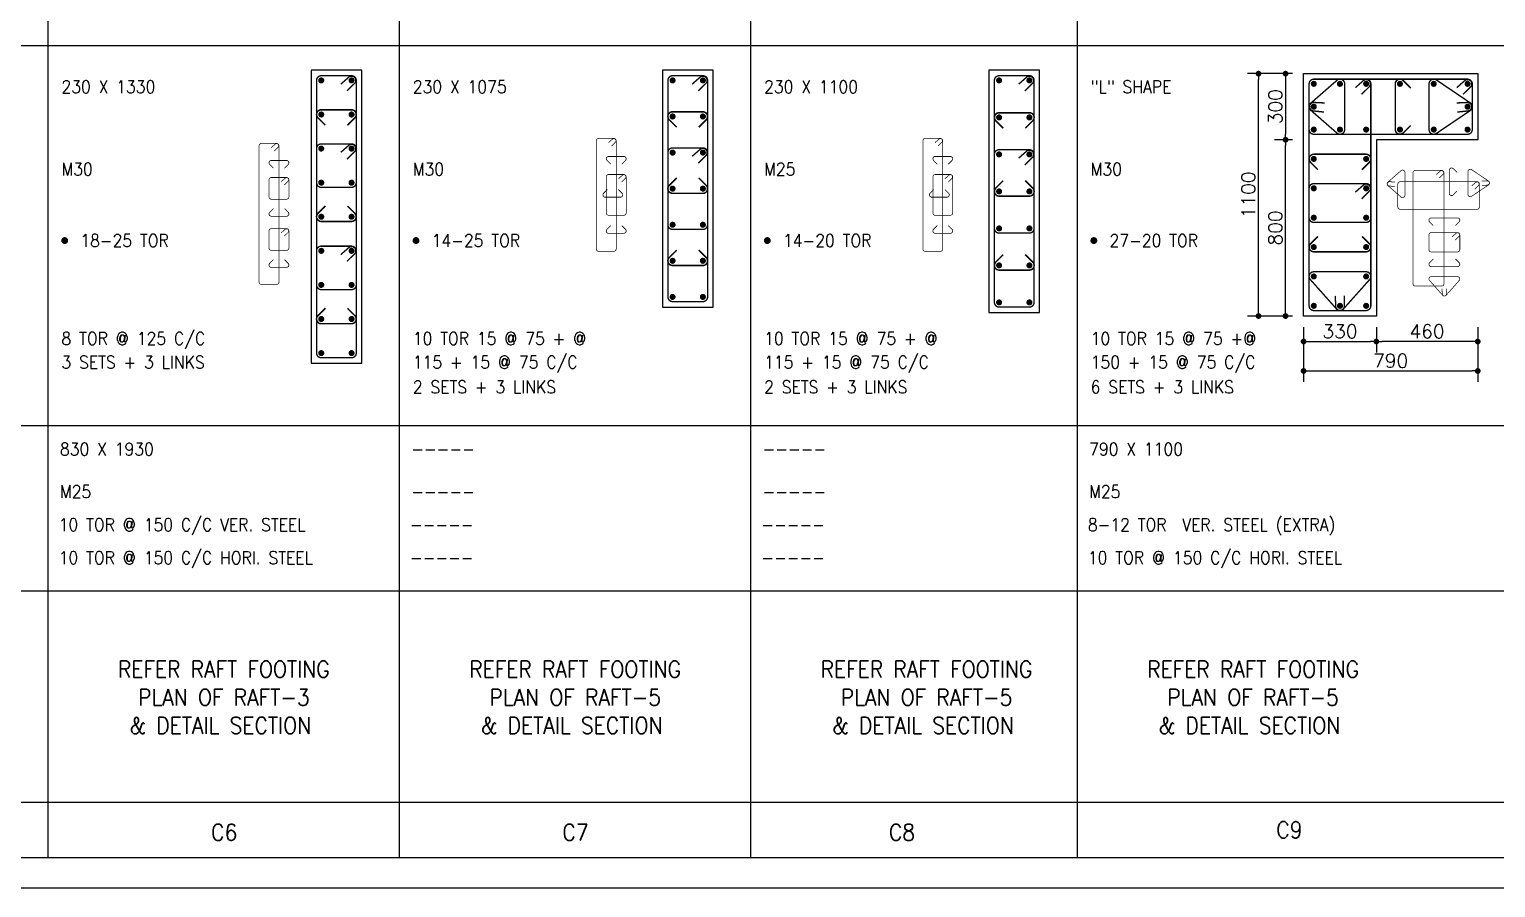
# Model space of a CAD drawing. Extents: x -200722 to 834823, y -494970 to 88783.
# Drawn here: x 265358 to 291964, y -104950 to -89368 of the extents above; entities that cross this region are included whole.
import ezdxf
from ezdxf.enums import TextEntityAlignment as Align

# ---------------------------------------------------------------- set-up
doc = ezdxf.new("R2010")
doc.units = 0
doc.header["$LTSCALE"] = 100
doc.header["$MEASUREMENT"] = 0
doc.header["$PDMODE"] = 34
doc.layers.get('0').update_dxf_attribs({"linetype": 'CONTINUOUS'})
doc.layers.get('DEFPOINTS').update_dxf_attribs({"linetype": 'CONTINUOUS'})
for name, color, linetype in [('5', 4, 'CONTINUOUS'), ('BEAM', 4, 'CONTINUOUS'), ('COL. SHED. STEEL.', 6, 'CONTINUOUS'), ('column', 240, 'CONTINUOUS'), ('STEEL', 6, 'CONTINUOUS'), ('TEXT', 2, 'CONTINUOUS')]:
    doc.layers.add(name, color=color, linetype=linetype)
doc.layers.add('9_PRINT BOUNDARY_NON PRINT', color=32, linetype='CONTINUOUS', plot=False)
doc.layers.add('9_TITLE TEXT', color=7, linetype='CONTINUOUS', lineweight=20)
doc.layers.add('g-dim', color=6, linetype='CONTINUOUS', lineweight=9)
doc.styles.add('ROMANS', font='romans.shx')
doc.styles.get("Standard").update_dxf_attribs({"font": 'simplex.shx'})
doc.dimstyles.new('STANDARD$0', dxfattribs={"dimtxt": 2.5, "dimasz": 2.5, "dimexe": 2, "dimexo": 0.7, "dimgap": 0.9, "dimtad": 1, "dimdec": 0, "dimdsep": 46, "dimtxsty": 'ROMANS', "dimcen": 0.09, "dimclrd": 4, "dimclre": 4, "dimclrt": 3, "dimadec": 0, "dimazin": 0, "dimtfac": 1, "dimtdec": 0, "dimtmove": 0, "dimatfit": 3, "dimfxl": 1, "dimtolj": 1, "dimtzin": 0, "dimarcsym": 0})

# ---------------------------------------------------------------- blocks, each defined once
blk = doc.blocks.new('DOT')
at = {"color": 0, "linetype": 'ByBlock'}
blk.add_line((-0.5, 0), (-1, 0), dxfattribs=at)
at = {"color": 0, "linetype": 'ByBlock', "const_width": 0.5}
blk.add_lwpolyline([(-0.25, 0, 1), (0.25, 0, 1)], format="xyb", close=True, dxfattribs=at)
blk = doc.blocks.new('*D32')
at = {"layer": 'BEAM', "color": 0, "lineweight": -2, "transparency": 16777216}
for p, q in [((288279, -91373), (287952, -91373)), ((288152, -94469), (288152, -91477)), ((288279, -94573), (287952, -94573))]:
    blk.add_line(p, q, dxfattribs=at)
at = {"layer": 'DEFPOINTS', "color": 0, "lineweight": -3, "transparency": 16777216}
for p in [(288152, -91373), (288479, -91373), (288479, -94573)]:
    blk.add_point(p, dxfattribs=at)
at = {"layer": 'BEAM', "color": 0, "lineweight": -2, "transparency": 16777216, "xscale": 104, "yscale": 104, "zscale": 104}
for p, rotation in [((288152, -91373), 90), ((288152, -94573), 270)]:
    blk.add_blockref('DOT', p, dxfattribs=dict(at, rotation=rotation))
at = {"layer": 'BEAM', "color": 0, "transparency": 16777216, "insert": (287968, -92973), "char_height": 248, "attachment_point": 5, "rotation": 90}
blk.add_mtext('\\A1;800', dxfattribs=at)
blk = doc.blocks.new('_DOT')
at = {"color": 0, "linetype": 'ByBlock'}
blk.add_line((-0.5, 0), (-1, 0), dxfattribs=at)
at = {"color": 0, "linetype": 'ByBlock', "const_width": 0.5}
blk.add_lwpolyline([(-0.25, 0, 1), (0.25, 0, 1)], format="xyb", close=True, dxfattribs=at)
blk = doc.blocks.new('*D33')
at = {"layer": 'BEAM', "color": 0, "lineweight": -2, "transparency": 16777216}
for p, q in [((288479, -94773), (288479, -95236)), ((289799, -94773), (289799, -95236)), ((288583, -95036), (289695, -95036))]:
    blk.add_line(p, q, dxfattribs=at)
at = {"layer": 'DEFPOINTS', "color": 0, "lineweight": -3, "transparency": 16777216}
for p in [(288479, -94573), (289799, -94573), (289799, -95036)]:
    blk.add_point(p, dxfattribs=at)
at = {"layer": 'BEAM', "color": 0, "lineweight": -2, "transparency": 16777216, "xscale": 104, "yscale": 104, "zscale": 104, "rotation": 180}
blk.add_blockref('DOT', (288479, -95036), dxfattribs=at)
at = {"layer": 'BEAM', "color": 0, "lineweight": -2, "transparency": 16777216, "xscale": 104, "yscale": 104, "zscale": 104}
blk.add_blockref('DOT', (289799, -95036), dxfattribs=at)
at = {"layer": 'BEAM', "color": 0, "transparency": 16777216, "insert": (289139, -94852), "char_height": 248, "attachment_point": 5}
blk.add_mtext('\\A1;330', dxfattribs=at)
blk = doc.blocks.new('*D34')
at = {"layer": 'BEAM', "color": 0, "lineweight": -2, "transparency": 16777216}
for p, q in [((288279, -90173), (287952, -90173)), ((288152, -90277), (288152, -91269)), ((288279, -91373), (287952, -91373))]:
    blk.add_line(p, q, dxfattribs=at)
at = {"layer": 'DEFPOINTS', "color": 0, "lineweight": -3, "transparency": 16777216}
for p in [(288479, -90173), (288152, -91373), (288479, -91373)]:
    blk.add_point(p, dxfattribs=at)
at = {"layer": 'BEAM', "color": 0, "lineweight": -2, "transparency": 16777216, "xscale": 104, "yscale": 104, "zscale": 104}
for p, rotation in [((288152, -90173), 90), ((288152, -91373), 270)]:
    blk.add_blockref('DOT', p, dxfattribs=dict(at, rotation=rotation))
at = {"layer": 'BEAM', "color": 0, "transparency": 16777216, "insert": (287968, -90773), "char_height": 248, "attachment_point": 5, "rotation": 90}
blk.add_mtext('\\A1;300', dxfattribs=at)
blk = doc.blocks.new('*D35')
at = {"layer": 'BEAM', "color": 0, "lineweight": -2, "transparency": 16777216}
for p, q in [((288279, -90173), (287461, -90173)), ((287661, -94469), (287661, -90277)), ((288279, -94573), (287461, -94573))]:
    blk.add_line(p, q, dxfattribs=at)
at = {"layer": 'DEFPOINTS', "color": 0, "lineweight": -3, "transparency": 16777216}
for p in [(287661, -90173), (288479, -90173), (288479, -94573)]:
    blk.add_point(p, dxfattribs=at)
at = {"layer": 'BEAM', "color": 0, "lineweight": -2, "transparency": 16777216, "xscale": 104, "yscale": 104, "zscale": 104}
for p, rotation in [((287661, -90173), 90), ((287661, -94573), 270)]:
    blk.add_blockref('DOT', p, dxfattribs=dict(at, rotation=rotation))
at = {"layer": 'BEAM', "color": 0, "transparency": 16777216, "insert": (287477, -92373), "char_height": 248, "attachment_point": 5, "rotation": 90}
blk.add_mtext('\\A1;1100', dxfattribs=at)
blk = doc.blocks.new('*D36')
at = {"layer": 'BEAM', "color": 0, "lineweight": -2, "transparency": 16777216}
for p, q in [((289799, -94773), (289799, -95236)), ((291639, -94773), (291639, -95236)), ((291535, -95036), (289903, -95036))]:
    blk.add_line(p, q, dxfattribs=at)
at = {"layer": 'DEFPOINTS', "color": 0, "lineweight": -3, "transparency": 16777216}
for p in [(289799, -94573), (291639, -94573), (289799, -95036)]:
    blk.add_point(p, dxfattribs=at)
at = {"layer": 'BEAM', "color": 0, "lineweight": -2, "transparency": 16777216, "xscale": 104, "yscale": 104, "zscale": 104, "rotation": 180}
blk.add_blockref('DOT', (289799, -95036), dxfattribs=at)
at = {"layer": 'BEAM', "color": 0, "lineweight": -2, "transparency": 16777216, "xscale": 104, "yscale": 104, "zscale": 104}
blk.add_blockref('DOT', (291639, -95036), dxfattribs=at)
at = {"layer": 'BEAM', "color": 0, "transparency": 16777216, "insert": (290719, -94852), "char_height": 248, "attachment_point": 5}
blk.add_mtext('\\A1;460', dxfattribs=at)
blk = doc.blocks.new('*D37')
at = {"layer": 'BEAM', "color": 0, "lineweight": -2, "transparency": 16777216}
for p, q in [((288479, -94773), (288479, -95770)), ((291639, -94773), (291639, -95770)), ((288583, -95570), (291535, -95570))]:
    blk.add_line(p, q, dxfattribs=at)
at = {"layer": 'DEFPOINTS', "color": 0, "lineweight": -3, "transparency": 16777216}
for p in [(288479, -94573), (291639, -94573), (291639, -95570)]:
    blk.add_point(p, dxfattribs=at)
at = {"layer": 'BEAM', "color": 0, "lineweight": -2, "transparency": 16777216, "xscale": 104, "yscale": 104, "zscale": 104, "rotation": 180}
blk.add_blockref('DOT', (288479, -95570), dxfattribs=at)
at = {"layer": 'BEAM', "color": 0, "lineweight": -2, "transparency": 16777216, "xscale": 104, "yscale": 104, "zscale": 104}
blk.add_blockref('DOT', (291639, -95570), dxfattribs=at)
at = {"layer": 'BEAM', "color": 0, "transparency": 16777216, "insert": (290059, -95386), "char_height": 248, "attachment_point": 5}
blk.add_mtext('\\A1;790', dxfattribs=at)

msp = doc.modelspace()

# ---------------------------------------------------------------- linework, layer by layer
at = {"color": 18, "true_color": 0x000000}
msp.add_lwpolyline([(223222.7, -104400.4), (314632.7, -104400.4), (314632.7, -40160.4), (223222.7, -40160.4)], close=True, dxfattribs=at)
at = {"layer": '5', "color": 7, "lineweight": -2}
for p, q in [((265700.6, -104400.4), (265700.6, -40160.4)), ((272075.5, -104400.4), (272075.5, -40160.4)), ((278450.3, -104400.4), (278450.3, -40160.4)), ((284375.1, -104400.4), (284375.1, -40160.4)), ((223222.7, -89660.4), (305172.7, -89660.4)), ((223222.7, -96560.4), (305172.7, -96560.4)), ((224722.7, -99560.4), (305172.7, -99560.4)), ((223222.7, -103400.4), (305172.7, -103400.4))]:
    msp.add_line(p, q, dxfattribs=at)
at = {"layer": '9_PRINT BOUNDARY_NON PRINT', "color": 18, "true_color": 0x000000}
msp.add_lwpolyline([(222672.7, -104950.4), (315182.7, -104950.4), (315182.7, -39610.4), (222672.7, -39610.4)], close=True, dxfattribs=at)
at = {"layer": '9_TITLE TEXT', "color": 18, "true_color": 0x000000}
msp.add_lwpolyline([(314632.7, -40160.4), (223222.7, -40160.4), (223222.7, -104400.4), (314632.7, -104400.4)], dxfattribs=at)
at = {"layer": 'COL. SHED. STEEL.', "color": 140, "linetype": 'Continuous'}
for points, const_width in [([(289091.5, -91258.3), (288616.5, -90843.3, -0.5307755), (288616.5, -90702.5), (289091.5, -90287.5, -0.6013564), (289224.1, -90357.9), (289224.1, -91187.9, -0.6013564)], 25), ([(290888.4, -91258.3), (291501.8, -90843.3, 0.5307755), (291501.8, -90702.5), (290888.4, -90287.5, 0.6013564), (290755.8, -90357.9), (290755.8, -91187.9, 0.6013564)], 25), ([(270654.5, -92236.9), (271204.5, -92236.9, 0.4142136), (271289.5, -92151.9), (271289.5, -91533.1, 0.4142136), (271204.5, -91448.1), (270654.5, -91448.1, 0.4142136), (270569.5, -91533.1), (270569.5, -92151.9, 0.4142136)], 25), ([(277029.3, -93000.6), (277579.3, -93000.6, 0.4142136), (277664.3, -92915.6), (277664.3, -91605.6, 0.4142136), (277579.3, -91520.6), (277029.3, -91520.6, 0.4142136), (276944.3, -91605.6), (276944.3, -92915.6, 0.4142136)], 25), ([(282954.2, -93067.3), (283504.2, -93067.3, 0.4142136), (283589.2, -92982.3), (283589.2, -91638.9, 0.4142136), (283504.2, -91553.9), (282954.2, -91553.9, 0.4142136), (282869.2, -91638.9), (282869.2, -92982.3, 0.4142136)], 25), ([(269749.6, -92452.3), (270024.6, -92452.3, 0.4142136), (270067.1, -92409.8), (270067.1, -92100.4, 0.4142136), (270024.6, -92057.9), (269749.6, -92057.9, 0.4142136), (269707.1, -92100.4), (269707.1, -92409.8, 0.4142136)], 12.5), ([(275869.9, -92743.5), (276144.9, -92743.5, 0.4142136), (276187.4, -92701), (276187.4, -92046, 0.4142136), (276144.9, -92003.5), (275869.9, -92003.5, 0.4142136), (275827.4, -92046), (275827.4, -92701, 0.4142136)], 12.5), ([(281794.7, -92743.5), (282069.7, -92743.5, 0.4142136), (282112.2, -92701), (282112.2, -92046, 0.4142136), (282069.7, -92003.5), (281794.7, -92003.5, 0.4142136), (281752.2, -92046), (281752.2, -92701, 0.4142136)], 12.5), ([(290250.8, -92416.2), (290013.3, -92208.7, -0.5307755), (290013.3, -92138.3), (290250.8, -91930.8, -0.6013564), (290317.1, -91966), (290317.1, -92381, -0.6013564)], 12.5), ([(291527.2, -92399.9), (291833.8, -92192.4, 0.5307755), (291833.8, -92122), (291527.2, -91914.5, 0.6013564), (291460.8, -91949.7), (291460.8, -92364.7, 0.6013564)], 12.5), ([(269749.6, -93380.4), (270024.6, -93380.4, 0.4142136), (270067.1, -93337.9), (270067.1, -93028.6, 0.4142136), (270024.6, -92986.1), (269749.6, -92986.1, 0.4142136), (269707.1, -93028.6), (269707.1, -93337.9, 0.4142136)], 12.5), ([(270654.5, -94093.1), (271204.5, -94093.1, 0.4142136), (271289.5, -94008.1), (271289.5, -93389.4, 0.4142136), (271204.5, -93304.4), (270654.5, -93304.4, 0.4142136), (270569.5, -93389.4), (270569.5, -94008.1, 0.4142136)], 25), ([(289069.7, -94437), (288594.7, -93903.6, -0.6084148), (288664.1, -93769.6), (289614.1, -93769.6, -0.6084148), (289683.5, -93903.6), (289208.5, -94437, -0.5176004)], 25), ([(290999, -94191.6), (290761.5, -93924.9, -0.6084148), (290796.2, -93857.9), (291271.2, -93857.9, -0.6084148), (291305.9, -93924.9), (291068.4, -94191.6, -0.5176004)], 12.5)]:
    msp.add_lwpolyline(points, format="xyb", close=True, dxfattribs=dict(at, const_width=const_width))
for points, const_width in [([(288848.3, -90870), (288649.5, -90848.9, -0.9275277), (288667.2, -90695.6), (288860, -90704.5)], 25), ([(291270, -90870), (291468.8, -90848.9, 0.9275277), (291451, -90695.6), (291258.2, -90704.5)], 25), ([(271121.3, -91724), (271263.4, -91583.3, 0.9275277), (271153.8, -91474.7), (271008.8, -91602)], 25), ([(277496.2, -91796.5), (277638.2, -91655.8, 0.9275277), (277528.6, -91547.2), (277383.6, -91674.5)], 25), ([(283421, -91829.8), (283563.1, -91689.1, 0.9275277), (283453.5, -91580.5), (283308.4, -91707.8)], 25), ([(269983.1, -92195.9), (270054.1, -92125.5, 0.9275277), (269999.3, -92071.2), (269926.8, -92134.9)], 12.5), ([(276103.3, -92141.5), (276174.4, -92071.1, 0.9275277), (276119.6, -92016.8), (276047.1, -92080.5)], 12.5), ([(282028.1, -92141.5), (282099.2, -92071.1, 0.9275277), (282044.4, -92016.8), (281971.9, -92080.5)], 12.5), ([(290129.2, -92222.1), (290029.8, -92211.5, -0.9275277), (290038.7, -92134.9), (290135, -92139.3)], 12.5), ([(291717.9, -92205.7), (291817.3, -92195.2, 0.9275277), (291808.5, -92118.5), (291712.1, -92123)], 12.5), ([(269983.1, -93124), (270054.1, -93053.7, 0.9275277), (269999.3, -92999.3), (269926.8, -93063)], 12.5), ([(271121.3, -93580.2), (271263.4, -93439.5, 0.9275277), (271153.8, -93330.9), (271008.8, -93458.3)], 25), ([(291074, -94074.9), (291072.2, -94174.8, -0.9275277), (290995.1, -94172.7), (290991.1, -94076.3)], 12.5), ([(289219.7, -94203.5), (289216.1, -94403.5, -0.9275277), (289061.9, -94399.2), (289053.8, -94206.4)], 25)]:
    msp.add_lwpolyline(points, format="xyb", dxfattribs=dict(at, const_width=const_width))
at = {"layer": 'column', "color": 4, "linetype": 'Continuous'}
for points in [[(270469.5, -95430.6), (271389.5, -95430.6), (271389.5, -90110.6), (270469.5, -90110.6)], [(276844.3, -94410.6), (277764.3, -94410.6), (277764.3, -90110.6), (276844.3, -90110.6)], [(282769.2, -94510.6), (283689.2, -94510.6), (283689.2, -90110.6), (282769.2, -90110.6)]]:
    msp.add_lwpolyline(points, close=True, dxfattribs=at)
msp.add_lwpolyline([(288479.1, -94572.9), (288479.1, -90172.9), (291639.1, -90172.9), (291639.1, -91372.9), (289799.1, -91372.9), (289799.1, -94572.9), (288479.1, -94572.9)], dxfattribs=at)
at = {"layer": 'g-dim', "color": 62, "lineweight": -2}
for points, const_width in [([(288664.1, -92872.9), (289614.1, -92872.9, 0.4142136), (289699.1, -92787.9), (289699.1, -92254.6, 0.4142136), (289614.1, -92169.6), (288664.1, -92169.6, 0.4142136), (288579.1, -92254.6), (288579.1, -92787.9, 0.4142136)], 25), ([(290796.2, -93409.5), (291271.2, -93409.5, 0.4142136), (291313.7, -93367), (291313.7, -93100.4, 0.4142136), (291271.2, -93057.9), (290796.2, -93057.9, 0.4142136), (290753.7, -93100.4), (290753.7, -93367, 0.4142136)], 12.5)]:
    msp.add_lwpolyline(points, format="xyb", close=True, dxfattribs=dict(at, const_width=const_width))
for points, const_width in [([(289530.9, -92445.4), (289673, -92304.8, 0.9275277), (289563.4, -92196.1), (289418.4, -92323.5)], 25), ([(291229.7, -93195.8), (291300.7, -93125.5, 0.9275277), (291245.9, -93071.2), (291173.4, -93134.8)], 12.5)]:
    msp.add_lwpolyline(points, format="xyb", dxfattribs=dict(at, const_width=const_width))
at = {"layer": 'STEEL', "color": 18, "true_color": 0x000000}
for points, const_width in [([(270654.5, -95330.6), (271204.5, -95330.6, 0.4142136), (271289.5, -95245.6), (271289.5, -90295.6, 0.4142136), (271204.5, -90210.6), (270654.5, -90210.6, 0.4142136), (270569.5, -90295.6), (270569.5, -95245.6, 0.4142136)], 25), ([(277029.3, -94310.6), (277579.3, -94310.6, 0.4142136), (277664.3, -94225.6), (277664.3, -90295.6, 0.4142136), (277579.3, -90210.6), (277029.3, -90210.6, 0.4142136), (276944.3, -90295.6), (276944.3, -94225.6, 0.4142136)], 25), ([(282954.2, -94410.6), (283504.2, -94410.6, 0.4142136), (283589.2, -94325.6), (283589.2, -90295.6, 0.4142136), (283504.2, -90210.6), (282954.2, -90210.6, 0.4142136), (282869.2, -90295.6), (282869.2, -94325.6, 0.4142136)], 25), ([(288664.1, -90272.9), (289614.1, -90272.9, -0.4142136), (289699.1, -90357.9), (289699.1, -94387.9, -0.4142136), (289614.1, -94472.9), (288664.1, -94472.9, -0.4142136), (288579.1, -94387.9), (288579.1, -90357.9, -0.4142136)], 25), ([(288664.1, -90272.9), (291454.1, -90272.9, -0.4142136), (291539.1, -90357.9), (291539.1, -91187.9, -0.4142136), (291454.1, -91272.9), (288664.1, -91272.9, -0.4142136), (288579.1, -91187.9), (288579.1, -90357.9, -0.4142136)], 25), ([(269569.6, -93999.2), (269844.6, -93999.2, 0.4142136), (269887.1, -93956.7), (269887.1, -91481.7, 0.4142136), (269844.6, -91439.2), (269569.6, -91439.2, 0.4142136), (269527.1, -91481.7), (269527.1, -93956.7, 0.4142136)], 12.5), ([(275688.5, -93398.5), (275963.5, -93398.5, 0.4142136), (276006, -93356), (276006, -91391, 0.4142136), (275963.5, -91348.5), (275688.5, -91348.5, 0.4142136), (275646, -91391), (275646, -93356, 0.4142136)], 12.5), ([(281613.4, -93398.5), (281888.4, -93398.5, 0.4142136), (281930.9, -93356), (281930.9, -91391, 0.4142136), (281888.4, -91348.5), (281613.4, -91348.5, 0.4142136), (281570.9, -91391), (281570.9, -93356, 0.4142136)], 12.5), ([(290507.1, -91929.5), (290982.1, -91929.5, -0.4142136), (291024.6, -91972), (291024.6, -93987, -0.4142136), (290982.1, -94029.5), (290507.1, -94029.5, -0.4142136), (290464.6, -93987), (290464.6, -91972, -0.4142136)], 12.5), ([(290231.1, -92134.6), (291626.1, -92134.6, -0.4142136), (291668.6, -92177.1), (291668.6, -92592.1, -0.4142136), (291626.1, -92634.6), (290231.1, -92634.6, -0.4142136), (290188.6, -92592.1), (290188.6, -92177.1, -0.4142136)], 12.5), ([(265968.1, -93202.9, 1), (266030.6, -93202.9, 1)], 62.5), ([(272342.9, -93202.9, 1), (272405.4, -93202.9, 1)], 62.5), ([(278717.7, -93202.9, 1), (278780.2, -93202.9, 1)], 62.5), ([(284642.5, -93202.9, 1), (284705, -93202.9, 1)], 62.5)]:
    msp.add_lwpolyline(points, format="xyb", close=True, dxfattribs=dict(at, const_width=const_width))
at = {"layer": 'STEEL', "color": 18, "linetype": 'Continuous', "true_color": 0x000000, "const_width": 55}
for points in [[(270654.5, -90268.1, -1), (270654.5, -90323.1, -1)], [(271204.5, -90268.1, 1), (271204.5, -90323.1, 1)], [(277029.3, -90268.1, -1), (277029.3, -90323.1, -1)], [(277579.3, -90268.1, 1), (277579.3, -90323.1, 1)], [(282954.2, -90268.1, -1), (282954.2, -90323.1, -1)], [(283504.2, -90268.1, 1), (283504.2, -90323.1, 1)], [(288664.1, -90385.4, 1), (288664.1, -90330.4, 1)], [(289139.1, -90385.4, -1), (289139.1, -90330.4, -1)], [(289614.1, -90385.4, -1), (289614.1, -90330.4, -1)], [(290227.5, -90385.4, -1), (290227.5, -90330.4, -1)], [(290840.8, -90385.4, -1), (290840.8, -90330.4, -1)], [(291454.1, -90385.4, -1), (291454.1, -90330.4, -1)], [(288664.1, -90800.4, 1), (288664.1, -90745.4, 1)], [(291454.1, -90800.4, -1), (291454.1, -90745.4, -1)], [(270654.5, -90941.9, 1), (270654.5, -90886.9, 1)], [(271204.5, -90941.9, -1), (271204.5, -90886.9, -1)], [(277029.3, -90978.1, 1), (277029.3, -90923.1, 1)], [(277579.3, -90978.1, -1), (277579.3, -90923.1, -1)], [(282954.2, -90994.8, 1), (282954.2, -90939.8, 1)], [(283504.2, -90994.8, -1), (283504.2, -90939.8, -1)], [(288664.1, -91215.4, 1), (288664.1, -91160.4, 1)], [(289139.1, -91160.4, 1), (289139.1, -91215.4, 1)], [(289614.1, -91215.4, -1), (289614.1, -91160.4, -1)], [(290227.5, -91215.4, -1), (290227.5, -91160.4, -1)], [(290840.8, -91215.4, -1), (290840.8, -91160.4, -1)], [(291454.1, -91215.4, -1), (291454.1, -91160.4, -1)], [(270654.5, -91560.6, 1), (270654.5, -91505.6, 1)], [(271204.5, -91560.6, -1), (271204.5, -91505.6, -1)], [(277029.3, -91633.1, 1), (277029.3, -91578.1, 1)], [(277579.3, -91633.1, -1), (277579.3, -91578.1, -1)], [(282954.2, -91666.4, 1), (282954.2, -91611.4, 1)], [(283504.2, -91666.4, -1), (283504.2, -91611.4, -1)], [(288664.1, -91748.7, 1), (288664.1, -91693.7, 1)], [(289614.1, -91748.7, 1), (289614.1, -91693.7, 1)], [(270654.5, -92179.4, 1), (270654.5, -92124.4, 1)], [(271204.5, -92179.4, -1), (271204.5, -92124.4, -1)], [(277029.3, -92288.1, 1), (277029.3, -92233.1, 1)], [(277579.3, -92288.1, -1), (277579.3, -92233.1, -1)], [(282954.2, -92338.1, 1), (282954.2, -92283.1, 1)], [(283504.2, -92338.1, -1), (283504.2, -92283.1, -1)], [(288664.1, -92282.1, 1), (288664.1, -92227.1, 1)], [(289614.1, -92282.1, 1), (289614.1, -92227.1, 1)], [(270654.5, -92798.1, 1), (270654.5, -92743.1, 1)], [(271204.5, -92798.1, -1), (271204.5, -92743.1, -1)], [(288664.1, -92815.4, 1), (288664.1, -92760.4, 1)], [(289614.1, -92815.4, 1), (289614.1, -92760.4, 1)], [(277029.3, -92943.1, 1), (277029.3, -92888.1, 1)], [(277579.3, -92943.1, -1), (277579.3, -92888.1, -1)], [(282954.2, -93009.8, 1), (282954.2, -92954.8, 1)], [(283504.2, -93009.8, -1), (283504.2, -92954.8, -1)], [(270654.5, -93416.9, 1), (270654.5, -93361.9, 1)], [(271204.5, -93416.9, -1), (271204.5, -93361.9, -1)], [(288664.1, -93348.7, 1), (288664.1, -93293.7, 1)], [(289614.1, -93348.7, 1), (289614.1, -93293.7, 1)], [(277029.3, -93598.1, 1), (277029.3, -93543.1, 1)], [(277579.3, -93598.1, -1), (277579.3, -93543.1, -1)], [(282954.2, -93681.4, 1), (282954.2, -93626.4, 1)], [(283504.2, -93681.4, -1), (283504.2, -93626.4, -1)], [(288664.1, -93882.1, 1), (288664.1, -93827.1, 1)], [(289614.1, -93882.1, 1), (289614.1, -93827.1, 1)], [(270654.5, -94035.6, 1), (270654.5, -93980.6, 1)], [(271204.5, -94035.6, -1), (271204.5, -93980.6, -1)], [(277029.3, -94253.1, 1), (277029.3, -94198.1, 1)], [(277579.3, -94253.1, -1), (277579.3, -94198.1, -1)], [(282954.2, -94353.1, 1), (282954.2, -94298.1, 1)], [(283504.2, -94353.1, -1), (283504.2, -94298.1, -1)], [(288664.1, -94415.4, 1), (288664.1, -94360.4, 1)], [(289139.1, -94360.4, 1), (289139.1, -94415.4, 1)], [(289614.1, -94415.4, 1), (289614.1, -94360.4, 1)], [(270654.5, -94654.4, 1), (270654.5, -94599.4, 1)], [(271204.5, -94654.4, -1), (271204.5, -94599.4, -1)], [(270654.5, -95273.1, 1), (270654.5, -95218.1, 1)], [(271204.5, -95273.1, -1), (271204.5, -95218.1, -1)]]:
    msp.add_lwpolyline(points, format="xyb", close=True, dxfattribs=at)
at = {"layer": 'STEEL', "color": 18, "true_color": 0x000000}
for points, const_width in [([(271121.3, -90486.5), (271263.4, -90345.8, 0.9275277), (271153.8, -90237.2), (271008.8, -90364.5)], 25), ([(277496.2, -90486.5), (277638.2, -90345.8, 0.9275277), (277528.6, -90237.2), (277383.6, -90364.5)], 25), ([(283421, -90486.5), (283563.1, -90345.8, 0.9275277), (283453.5, -90237.2), (283308.4, -90364.5)], 25), ([(289530.9, -90548.8), (289673, -90408.1, 0.9275277), (289563.4, -90299.5), (289418.4, -90426.8)], 25), ([(291370.9, -90548.8), (291513, -90408.1, 0.9275277), (291403.4, -90299.5), (291258.4, -90426.8)], 25), ([(269803.1, -91577.1), (269874.1, -91506.8, 0.9275277), (269819.3, -91452.5), (269746.8, -91516.1)], 12.5), ([(275921.9, -91486.5), (275993, -91416.1, 0.9275277), (275938.2, -91361.8), (275865.7, -91425.5)], 12.5), ([(281846.8, -91486.5), (281917.8, -91416.1, 0.9275277), (281863, -91361.8), (281790.5, -91425.5)], 12.5), ([(290940.5, -92067.5), (291011.6, -91997.1, 0.9275277), (290956.8, -91942.8), (290884.3, -92006.5)], 12.5), ([(291584.5, -92272.5), (291655.6, -92202.2, 0.9275277), (291600.8, -92147.9), (291528.3, -92211.6)], 12.5)]:
    msp.add_lwpolyline(points, format="xyb", dxfattribs=dict(at, const_width=const_width))
at = {"layer": 'STEEL', "color": 40}
for points in [[(290422.6, -90432.9, 28, 28, 0), (290287.6, -90297.8, 28, 28, 0.6681786), (290142.5, -90357.9, 28, 28, 0), (290142.5, -91187.9, 28, 28, 0.6681786), (290287.6, -91248, 28, 28, 0), (290422.6, -91112.9, 0, 0, 0)], [(270729.5, -91109.5, 28, 28, 0), (270594.4, -90974.5, 28, 28, -0.6681786), (270654.5, -90829.4, 28, 28, 0), (271204.5, -90829.4, 28, 28, -0.6681786), (271264.6, -90974.5, 28, 28, 0), (271129.6, -91109.5, 0, 0, 0)], [(277104.3, -91145.8, 28, 28, 0), (276969.2, -91010.7, 28, 28, -0.6681786), (277029.3, -90865.6, 28, 28, 0), (277579.3, -90865.6, 28, 28, -0.6681786), (277639.5, -91010.7, 28, 28, 0), (277504.4, -91145.8, 0, 0, 0)], [(283029.1, -91162.4, 28, 28, 0), (282894.1, -91027.4, 28, 28, -0.6681786), (282954.2, -90882.3, 28, 28, 0), (283504.2, -90882.3, 28, 28, -0.6681786), (283564.3, -91027.4, 28, 28, 0), (283429.2, -91162.4, 0, 0, 0)], [(269787.1, -91888.6, 14, 14, 0), (269719.6, -91821.1, 14, 14, -0.6681786), (269749.6, -91748.6, 14, 14, 0), (270024.6, -91748.6, 14, 14, -0.6681786), (270054.7, -91821.1, 14, 14, 0), (269987.2, -91888.6, 0, 0, 0)], [(275907.4, -91816.1, 14, 14, 0), (275839.9, -91748.6, 14, 14, -0.6681786), (275869.9, -91676, 14, 14, 0), (276144.9, -91676, 14, 14, -0.6681786), (276175, -91748.6, 14, 14, 0), (276107.4, -91816.1, 0, 0, 0)], [(281832.2, -91816.1, 14, 14, 0), (281764.7, -91748.6, 14, 14, -0.6681786), (281794.7, -91676, 14, 14, 0), (282069.7, -91676, 14, 14, -0.6681786), (282099.8, -91748.6, 14, 14, 0), (282032.3, -91816.1, 0, 0, 0)], [(288739.1, -91916.4, 28, 28, 0), (288604, -91781.3, 28, 28, -0.6681786), (288664.1, -91636.2, 28, 28, 0), (289614.1, -91636.2, 28, 28, -0.6681786), (289674.2, -91781.3, 28, 28, 0), (289539.2, -91916.4, 0, 0, 0)], [(277104.3, -92065.4, 28, 28, 0), (276969.2, -92200.5, 28, 28, 0.6681786), (277029.3, -92345.6, 28, 28, 0), (277579.3, -92345.6, 28, 28, 0.6681786), (277639.5, -92200.5, 28, 28, 0), (277504.4, -92065.4, 0, 0, 0)], [(291261.6, -91965.5, 14, 14, 0), (291194.1, -91897.9, 14, 14, 0.6681786), (291121.5, -91928, 14, 14, 0), (291121.5, -92343, 14, 14, 0.6681786), (291194.1, -92373, 14, 14, 0), (291261.6, -92305.5, 0, 0, 0)], [(275844.7, -92275.9, 14, 14, 0), (275777.2, -92343.5, 14, 14, 0.6681786), (275807.2, -92416, 14, 14, 0), (276082.2, -92416, 14, 14, 0.6681786), (276112.3, -92343.5, 14, 14, 0), (276044.8, -92275.9, 0, 0, 0)], [(281769.5, -92275.9, 14, 14, 0), (281702, -92343.5, 14, 14, 0.6681786), (281732.1, -92416, 14, 14, 0), (282007.1, -92416, 14, 14, 0.6681786), (282037.1, -92343.5, 14, 14, 0), (281969.6, -92275.9, 0, 0, 0)], [(283029.1, -92115.4, 28, 28, 0), (282894.1, -92250.5, 28, 28, 0.6681786), (282954.2, -92395.6, 28, 28, 0), (283504.2, -92395.6, 28, 28, 0.6681786), (283564.3, -92250.5, 28, 28, 0), (283429.2, -92115.4, 0, 0, 0)], [(270729.5, -92575.4, 28, 28, 0), (270594.4, -92710.5, 28, 28, 0.6681786), (270654.5, -92855.6, 28, 28, 0), (271204.5, -92855.6, 28, 28, 0.6681786), (271264.6, -92710.5, 28, 28, 0), (271129.6, -92575.4, 0, 0, 0)], [(269787.1, -92621.6, 14, 14, 0), (269719.6, -92689.1, 14, 14, 0.6681786), (269749.6, -92761.7, 14, 14, 0), (270024.6, -92761.7, 14, 14, 0.6681786), (270054.7, -92689.1, 14, 14, 0), (269987.2, -92621.6, 0, 0, 0)], [(290833.7, -92931.3, 14, 14, 0), (290766.2, -92863.8, 14, 14, -0.6681786), (290796.2, -92791.2, 14, 14, 0), (291271.2, -92791.2, 14, 14, -0.6681786), (291301.3, -92863.8, 14, 14, 0), (291233.8, -92931.3, 0, 0, 0)], [(275907.4, -92930.9, 14, 14, 0), (275839.9, -92998.5, 14, 14, 0.6681786), (275869.9, -93071, 14, 14, 0), (276144.9, -93071, 14, 14, 0.6681786), (276175, -92998.5, 14, 14, 0), (276107.4, -92930.9, 0, 0, 0)], [(281832.2, -92930.9, 14, 14, 0), (281764.7, -92998.5, 14, 14, 0.6681786), (281794.7, -93071, 14, 14, 0), (282069.7, -93071, 14, 14, 0.6681786), (282099.8, -92998.5, 14, 14, 0), (282032.3, -92930.9, 0, 0, 0)], [(288739.1, -93126.1, 28, 28, 0), (288604, -93261.1, 28, 28, 0.6681786), (288664.1, -93406.2, 28, 28, 0), (289614.1, -93406.2, 28, 28, 0.6681786), (289674.2, -93261.1, 28, 28, 0), (289539.2, -93126.1, 0, 0, 0)], [(277104.3, -93375.4, 28, 28, 0), (276969.2, -93510.5, 28, 28, 0.6681786), (277029.3, -93655.6, 28, 28, 0), (277579.3, -93655.6, 28, 28, 0.6681786), (277639.5, -93510.5, 28, 28, 0), (277504.4, -93375.4, 0, 0, 0)], [(269787.1, -93549.7, 14, 14, 0), (269719.6, -93617.3, 14, 14, 0.6681786), (269749.6, -93689.8, 14, 14, 0), (270024.6, -93689.8, 14, 14, 0.6681786), (270054.7, -93617.3, 14, 14, 0), (269987.2, -93549.7, 0, 0, 0)], [(283029.1, -93458.8, 28, 28, 0), (282894.1, -93593.8, 28, 28, 0.6681786), (282954.2, -93738.9, 28, 28, 0), (283504.2, -93738.9, 28, 28, 0.6681786), (283564.3, -93593.8, 28, 28, 0), (283429.2, -93458.8, 0, 0, 0)], [(290833.7, -93536.1, 14, 14, 0), (290766.2, -93603.7, 14, 14, 0.6681786), (290796.2, -93676.2, 14, 14, 0), (291271.2, -93676.2, 14, 14, 0.6681786), (291301.3, -93603.7, 14, 14, 0), (291233.8, -93536.1, 0, 0, 0)], [(270729.5, -94431.7, 28, 28, 0), (270594.4, -94566.7, 28, 28, 0.6681786), (270654.5, -94711.9, 28, 28, 0), (271204.5, -94711.9, 28, 28, 0.6681786), (271264.6, -94566.7, 28, 28, 0), (271129.6, -94431.7, 0, 0, 0)]]:
    msp.add_lwpolyline(points, format="xyseb", dxfattribs=at)

# ---------------------------------------------------------------- texts
at = {"layer": 'TEXT', "color": 18, "ltscale": 5, "true_color": 0x000000, "style": 'ROMANS', "width": 0.9}
for s, p in [('230 X 1330', (265940.9, -90410.4)), ('230 X 1075', (272315.7, -90410.4)), ('230 X 1100', (278690.5, -90410.4)), ('"L" SHAPE', (284615.4, -90410.4)), ('M30', (265940.9, -91905.4)), ('M30', (272315.7, -91905.4)), ('M25', (278690.5, -91905.4)), ('M30', (284615.4, -91905.4)), ('18-25 TOR', (266282.5, -93202.9)), ('14-25 TOR', (272657.4, -93202.9)), ('14-20 TOR', (279032.2, -93202.9)), ('27-20 TOR', (284957, -93202.9)), ('8 TOR @ 125 C/C', (265940.9, -94980.4)), ('10 TOR 15 @ 75 + @ ', (272315.7, -94980.4)), ('10 TOR 15 @ 75 + @ ', (278690.5, -94980.4)), ('10 TOR 15 @ 75 +@', (284615.4, -94980.4)), ('115 + 15 @ 75 C/C', (272315.7, -95410)), ('115 + 15 @ 75 C/C', (278690.5, -95410)), ('150 + 15 @ 75 C/C', (284615.4, -95410)), ('3 SETS + 3 LINKS', (265940.9, -95410)), ('2 SETS + 3 LINKS', (272315.7, -95860.5)), ('2 SETS + 3 LINKS', (278690.5, -95860.5)), ('6 SETS + 3 LINKS', (284615.4, -95860.5)), ('830 X 1930', (265913.4, -96988.2)), ('-----', (272288.2, -96988.2)), ('-----', (278663, -96988.2)), ('790 X 1100', (284587.8, -96988.2)), ('M25', (265913.4, -97760.4)), ('M25', (284587.8, -97760.4)), ('-----', (272288.2, -97760.4)), ('-----', (278663, -97760.4)), ('10 TOR @ 150 C/C VER. STEEL', (265890.4, -98360.4)), ('-----', (272265.2, -98360.4)), ('-----', (278640, -98360.4)), ('8-12 TOR  VER. STEEL (EXTRA)', (284564.9, -98360.4)), ('10 TOR @ 150 C/C HORI. STEEL', (265890.4, -98960.4)), ('10 TOR @ 150 C/C HORI. STEEL', (284564.9, -98960.4)), ('-----', (272265.2, -98960.4)), ('-----', (278640, -98960.4))]:
    msp.add_text(s, height=230, dxfattribs=at).set_placement(p, align=Align.MIDDLE_LEFT)
for s, p in [('REFER RAFT FOOTING', (268888, -100984.2)), ('REFER RAFT FOOTING', (275262.9, -100984.2)), ('REFER RAFT FOOTING', (281637.7, -100984.2)), ('REFER RAFT FOOTING', (287562.5, -100984.2)), ('PLAN OF RAFT-3', (268888, -101494.8)), ('PLAN OF RAFT-5', (275262.9, -101494.8)), ('PLAN OF RAFT-5', (281637.7, -101494.8)), ('PLAN OF RAFT-5', (287562.5, -101494.8)), ('& DETAIL SECTION', (268824, -102005.4)), ('& DETAIL SECTION', (275198.9, -102005.4)), ('& DETAIL SECTION', (281573.7, -102005.4)), ('& DETAIL SECTION', (287498.5, -102005.4))]:
    msp.add_text(s, height=300, dxfattribs=at).set_placement(p, align=Align.MIDDLE_CENTER)
for s, p in [('C9', (288222.3, -103900.4)), ('C6', (268893.2, -103944.9)), ('C7', (275268.1, -103944.9)), ('C8', (281192.9, -103944.9))]:
    msp.add_text(s, height=300, dxfattribs=at).set_placement(p, align=Align.MIDDLE)

# ---------------------------------------------------------------- dimensions: what is measured, and where the dimension line sits
at = {"layer": 'BEAM', "color": 18, "true_color": 0x000000}
for base, p1, p2, angle, picture, middle in [((287661, -90172.9), (288479.1, -94572.9), (288479.1, -90172.9), 90, '*D35', (287477, -92372.9)), ((288151.7, -91372.9), (288479.1, -90172.9), (288479.1, -91372.9), 270, '*D34', (287967.7, -90772.9)), ((288151.7, -91372.9), (288479.1, -94572.9), (288479.1, -91372.9), 90, '*D32', (287967.7, -92972.9)), ((289799.1, -95036.3), (291639.1, -94572.9), (289799.1, -94572.9), 180, '*D36', (290719.1, -94852.3))]:
    dim = msp.add_linear_dim(base=base, p1=p1, p2=p2, angle=angle, dimstyle='STANDARD$0', override={"dimscale": 8, "dimtxt": 31, "dimasz": 13, "dimexe": 25, "dimexo": 25, "dimgap": 7.5, "dimlfac": 0.25, "dimzin": 3, "dimtxsty": 'Standard', "dimblk": 'DOT', "dimcen": 3, "dimdle": 4, "dimclrd": 0, "dimclre": 0, "dimclrt": 0, "dimtmove": 2, "dimldrblk": 'DOT', "dimtzin": 3}, dxfattribs=at)
    dim.commit()
    dim.dimension.update_dxf_attribs({"geometry": picture, "text_midpoint": middle})
for base, p2, picture, middle in [((289799.1, -95036.3), (289799.1, -94572.9), '*D33', (289139.1, -94852.3)), ((291639.1, -95570.4), (291639.1, -94572.9), '*D37', (290059.1, -95386.4))]:
    dim = msp.add_linear_dim(base=base, p1=(288479.1, -94572.9), p2=p2, dimstyle='STANDARD$0', override={"dimscale": 8, "dimtxt": 31, "dimasz": 13, "dimexe": 25, "dimexo": 25, "dimgap": 7.5, "dimlfac": 0.25, "dimzin": 3, "dimtxsty": 'Standard', "dimblk": 'DOT', "dimcen": 3, "dimdle": 4, "dimclrd": 0, "dimclre": 0, "dimclrt": 0, "dimtmove": 2, "dimldrblk": 'DOT', "dimtzin": 3}, dxfattribs=at)
    dim.commit()
    dim.dimension.update_dxf_attribs({"geometry": picture, "text_midpoint": middle})

doc.saveas('drawing.dxf')
